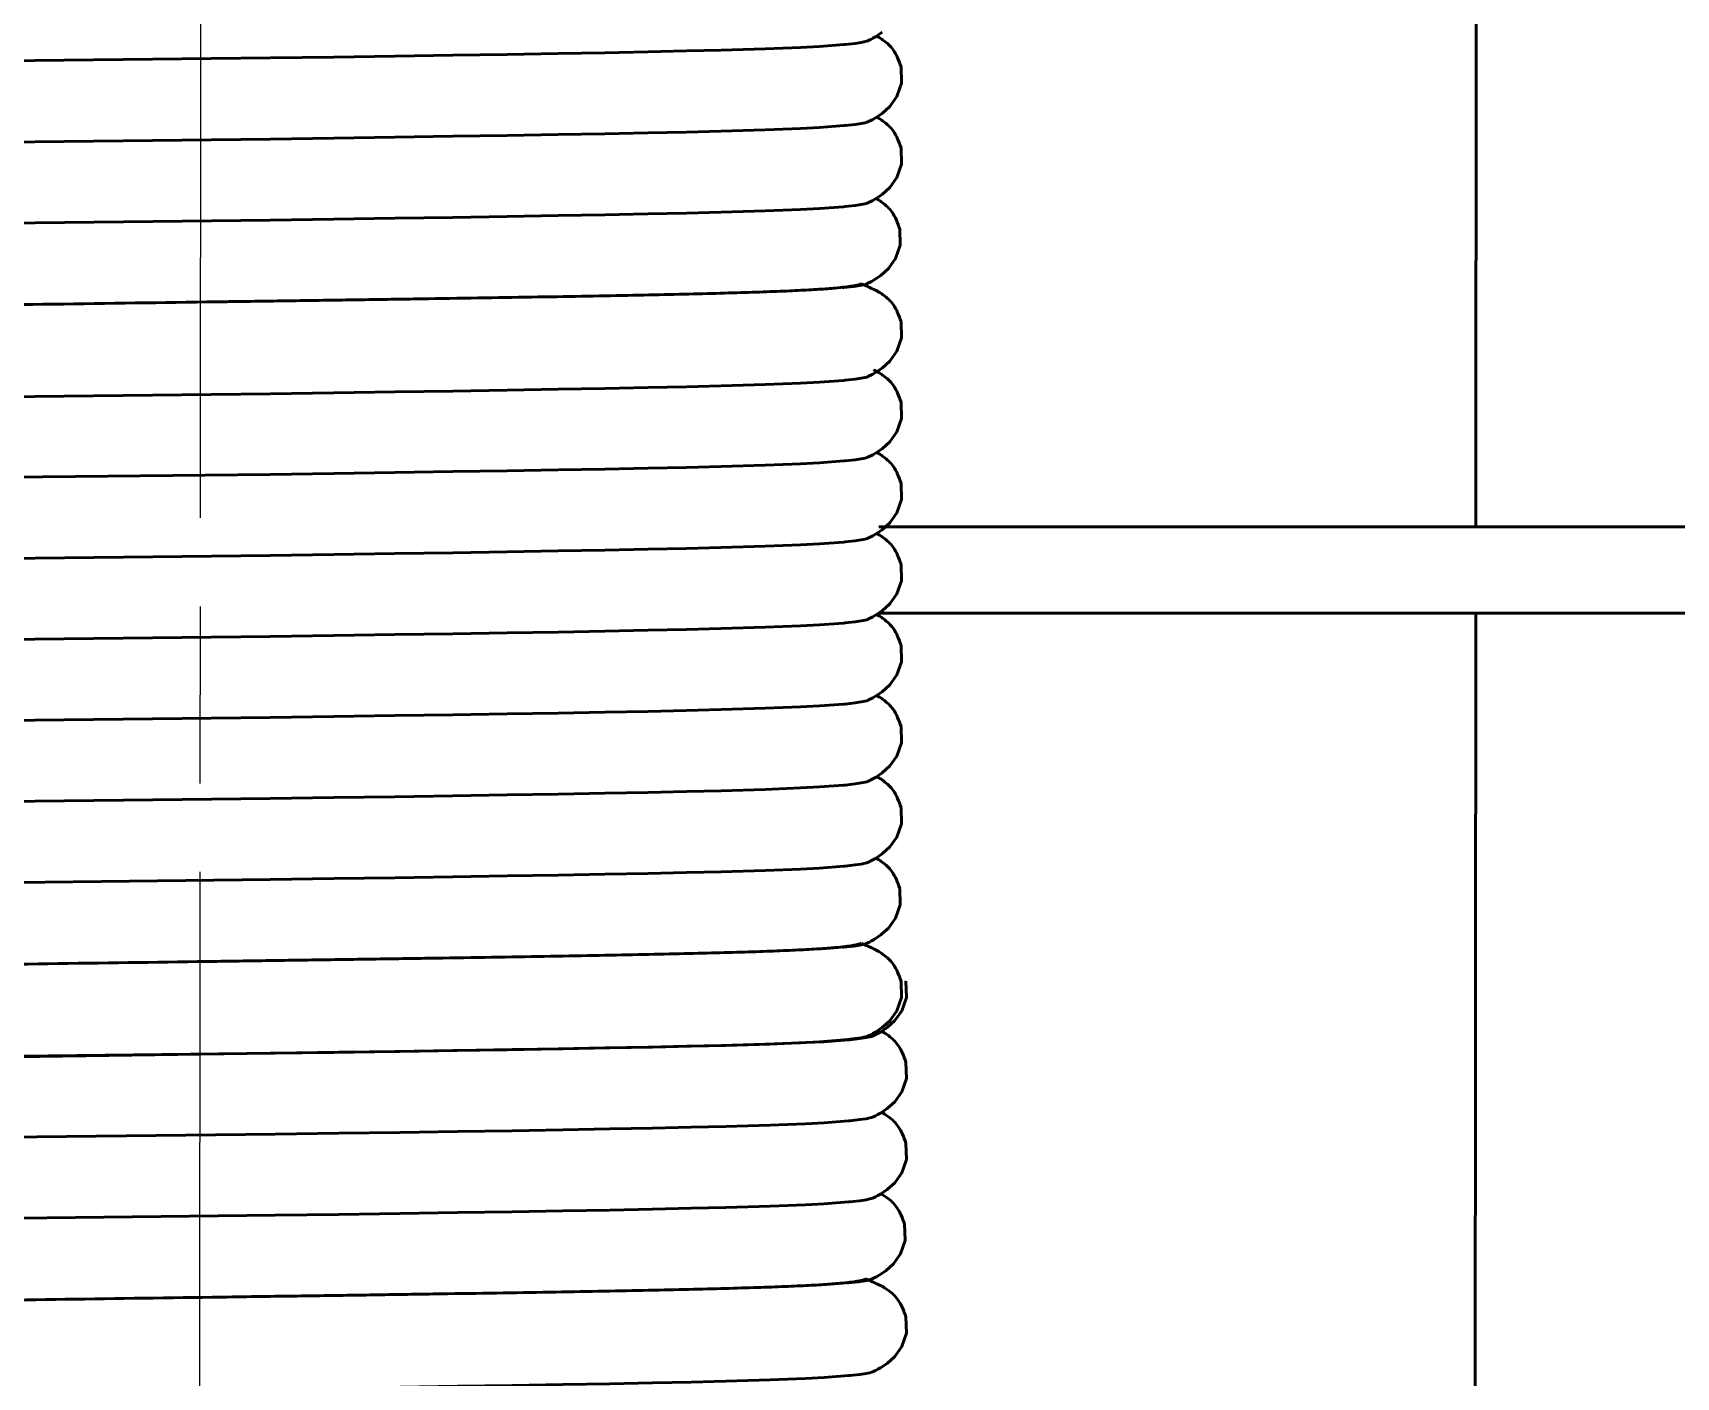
# Model space of a CAD drawing. Header units: millimetres. Extents: x 32504 to 36677, y 41990 to 42879.
# Drawn here: x 32775.73 to 32803.57, y 42152.99 to 42175.77 of the extents above; entities that cross this region are included whole.
import ezdxf

# ---------------------------------------------------------------- set-up
doc = ezdxf.new("R2010")
doc.units = ezdxf.units.MM
doc.linetypes.add('AM_ISO08W050', pattern=[18, 12, -1.5, 3, -1.5])
doc.layers.add('Duong_tam', color=4, linetype='AM_ISO08W050', lineweight=25)
doc.layers.add('Net_dam', color=7, linetype='Continuous', lineweight=50)

msp = doc.modelspace()

# ---------------------------------------------------------------- linework, layer by layer
at = {"layer": 'Duong_tam'}
msp.add_line((32778.5455, 42131.5486), (32778.6165, 42222.6386), dxfattribs=at)
at = {"layer": 'Net_dam'}
for p, q in [((32800.1855, 42183.4328), (32800.1772, 42167.3963)), ((32790.0675, 42167.3963), (32871.6829, 42167.3963)), ((32790.0675, 42165.9357), (32871.6829, 42165.9357)), ((32800.1765, 42165.9357), (32800.1665, 42146.6025))]:
    msp.add_line(p, q, dxfattribs=at)
at = {"layer": 'Net_dam', "flags": 128}
for points in [[(32768.2868, 42175.2096), (32779.7557, 42175.3397), (32780.8333, 42175.3553), (32781.8667, 42175.3706), (32782.8479, 42175.3855), (32783.7709, 42175.4002), (32784.6311, 42175.4148), (32785.4253, 42175.4292), (32786.1507, 42175.4435), (32786.8062, 42175.458), (32787.3918, 42175.4725), (32788.1411, 42175.495), (32788.7396, 42175.5186), (32789.0588, 42175.5352), (32789.471, 42175.566)], [(32789.471, 42175.566), (32789.4925, 42175.5679), (32789.6614, 42175.5873), (32789.7679, 42175.6035), (32789.8318, 42175.6161), (32789.8606, 42175.6232), (32789.8774, 42175.6282), (32789.8801, 42175.6291), (32789.8812, 42175.6294), (32789.8821, 42175.6298), (32789.8823, 42175.6299), (32789.8825, 42175.63), (32789.8827, 42175.6301), (32789.8828, 42175.6301), (32789.8829, 42175.6301), (32789.883, 42175.6302), (32789.8831, 42175.6302), (32789.8833, 42175.6303), (32789.8836, 42175.6304), (32789.8841, 42175.6307), (32789.8844, 42175.6309), (32789.8844, 42175.6314), (32789.8818, 42175.6314), (32789.8798, 42175.6313), (32789.8811, 42175.6322), (32789.8852, 42175.6342), (32789.8883, 42175.6356), (32789.892, 42175.6373), (32789.8965, 42175.6394), (32789.9016, 42175.6417), (32789.9138, 42175.6474), (32789.9285, 42175.6544), (32789.9654, 42175.673), (32790.0112, 42175.6983), (32790.1239, 42175.7741)], [(32789.471, 42174.193), (32789.4925, 42174.1949), (32789.6614, 42174.2143), (32789.7679, 42174.2304), (32789.8318, 42174.2431), (32789.8606, 42174.2502), (32789.8774, 42174.2551), (32789.8801, 42174.256), (32789.8812, 42174.2564), (32789.8821, 42174.2568), (32789.8823, 42174.2568), (32789.8825, 42174.2569), (32789.8827, 42174.257), (32789.8828, 42174.257), (32789.8829, 42174.2571), (32789.883, 42174.2571), (32789.8831, 42174.2572), (32789.8833, 42174.2572), (32789.8836, 42174.2574), (32789.8841, 42174.2576), (32789.8844, 42174.2578), (32789.8844, 42174.2584), (32789.8818, 42174.2583), (32789.8798, 42174.2582), (32789.8811, 42174.2591), (32789.8852, 42174.2611), (32789.8883, 42174.2626), (32789.892, 42174.2643), (32789.8965, 42174.2663), (32789.9016, 42174.2687), (32789.9138, 42174.2743), (32789.9285, 42174.2814), (32789.9654, 42174.2999), (32790.0112, 42174.3253), (32790.1239, 42174.4011), (32790.2513, 42174.5187), (32790.3706, 42174.6871), (32790.4493, 42174.9115), (32790.4425, 42175.1891), (32790.4425, 42175.1891)], [(32768.2868, 42173.8365), (32779.7557, 42173.9667), (32780.8333, 42173.9823), (32781.8667, 42173.9975), (32782.8479, 42174.0125), (32783.7709, 42174.0272), (32784.6311, 42174.0417), (32785.4253, 42174.0561), (32786.1507, 42174.0705), (32786.8062, 42174.0849), (32787.3918, 42174.0995), (32788.1411, 42174.1219), (32788.7396, 42174.1455), (32789.0588, 42174.1621), (32789.471, 42174.193)], [(32789.471, 42172.8199), (32789.4925, 42172.8218), (32789.6614, 42172.8412), (32789.7679, 42172.8574), (32789.8318, 42172.87), (32789.8606, 42172.8771), (32789.8774, 42172.8821), (32789.8801, 42172.883), (32789.8812, 42172.8834), (32789.8821, 42172.8837), (32789.8823, 42172.8838), (32789.8825, 42172.8839), (32789.8827, 42172.884), (32789.8828, 42172.884), (32789.8829, 42172.884), (32789.883, 42172.8841), (32789.8831, 42172.8841), (32789.8833, 42172.8842), (32789.8836, 42172.8843), (32789.8841, 42172.8846), (32789.8844, 42172.8848), (32789.8844, 42172.8853), (32789.8818, 42172.8853), (32789.8798, 42172.8852), (32789.8811, 42172.8861), (32789.8852, 42172.8881), (32789.8883, 42172.8895), (32789.892, 42172.8913), (32789.8965, 42172.8933), (32789.9016, 42172.8956), (32789.9138, 42172.9013), (32789.9285, 42172.9083), (32789.9654, 42172.9269), (32790.0112, 42172.9522), (32790.1239, 42173.0281), (32790.2513, 42173.1456), (32790.3706, 42173.314), (32790.4493, 42173.5385), (32790.4425, 42173.8161), (32790.4425, 42173.8161)], [(32768.3083, 42172.4616), (32779.7557, 42172.5937), (32780.8333, 42172.6092), (32781.8667, 42172.6245), (32782.8479, 42172.6394), (32783.7709, 42172.6541), (32784.6311, 42172.6687), (32785.4253, 42172.6831), (32786.1507, 42172.6974), (32786.8062, 42172.7119), (32787.3918, 42172.7264), (32788.1411, 42172.7489), (32788.7396, 42172.7725), (32789.0588, 42172.7891), (32789.471, 42172.8199)], [(32789.4485, 42171.4469), (32789.47, 42171.4488), (32789.6388, 42171.4682), (32789.7454, 42171.4843), (32789.8093, 42171.497), (32789.8381, 42171.5041), (32789.8549, 42171.509), (32789.8576, 42171.5099), (32789.8586, 42171.5103), (32789.8596, 42171.5107), (32789.8598, 42171.5107), (32789.86, 42171.5108), (32789.8602, 42171.5109), (32789.8603, 42171.5109), (32789.8604, 42171.511), (32789.8605, 42171.511), (32789.8606, 42171.5111), (32789.8607, 42171.5111), (32789.861, 42171.5113), (32789.8616, 42171.5115), (32789.8619, 42171.5118), (32789.8619, 42171.5123), (32789.8593, 42171.5122), (32789.8573, 42171.5121), (32789.8586, 42171.513), (32789.8627, 42171.515), (32789.8658, 42171.5165), (32789.8695, 42171.5182), (32789.8739, 42171.5202), (32789.8791, 42171.5226), (32789.8912, 42171.5282), (32789.906, 42171.5353), (32789.9429, 42171.5538), (32789.9886, 42171.5792), (32790.1014, 42171.655), (32790.2288, 42171.7726), (32790.3481, 42171.941), (32790.4268, 42172.1654), (32790.42, 42172.443), (32790.42, 42172.443)], [(32789.471, 42169.877), (32789.4925, 42169.8789), (32789.6614, 42169.8983), (32789.7679, 42169.9145), (32789.8318, 42169.9272), (32789.8606, 42169.9342), (32789.8774, 42169.9392), (32789.8801, 42169.9401), (32789.8812, 42169.9405), (32789.8821, 42169.9408), (32789.8823, 42169.9409), (32789.8825, 42169.941), (32789.8827, 42169.9411), (32789.8828, 42169.9411), (32789.8829, 42169.9411), (32789.883, 42169.9412), (32789.8831, 42169.9412), (32789.8833, 42169.9413), (32789.8836, 42169.9414), (32789.8841, 42169.9417), (32789.8844, 42169.9419), (32789.8844, 42169.9424), (32789.8818, 42169.9424), (32789.8798, 42169.9423), (32789.8811, 42169.9432), (32789.8852, 42169.9452), (32789.8883, 42169.9466), (32789.892, 42169.9484), (32789.8965, 42169.9504), (32789.9016, 42169.9528), (32789.9138, 42169.9584), (32789.9285, 42169.9654), (32789.9654, 42169.984), (32790.0112, 42170.0094), (32790.1239, 42170.0852), (32790.2513, 42170.2027), (32790.3706, 42170.3711), (32790.4493, 42170.5956), (32790.4425, 42170.8732), (32790.4425, 42170.8732)], [(32768.2868, 42169.5206), (32779.7557, 42169.6508), (32780.8333, 42169.6663), (32781.8667, 42169.6816), (32782.8479, 42169.6965), (32783.7709, 42169.7113), (32784.6311, 42169.7258), (32785.4253, 42169.7402), (32786.1507, 42169.7546), (32786.8062, 42169.769), (32787.3918, 42169.7836), (32788.1411, 42169.806), (32788.7396, 42169.8296), (32789.0588, 42169.8462), (32789.471, 42169.877)], [(32789.471, 42168.5116), (32789.4925, 42168.5135), (32789.6614, 42168.5329), (32789.7679, 42168.549), (32789.8318, 42168.5617), (32789.8606, 42168.5688), (32789.8774, 42168.5737), (32789.8801, 42168.5746), (32789.8812, 42168.575), (32789.8821, 42168.5754), (32789.8823, 42168.5755), (32789.8825, 42168.5755), (32789.8827, 42168.5756), (32789.8828, 42168.5757), (32789.8829, 42168.5757), (32789.883, 42168.5757), (32789.8831, 42168.5758), (32789.8833, 42168.5758), (32789.8836, 42168.576), (32789.8841, 42168.5762), (32789.8844, 42168.5765), (32789.8844, 42168.577), (32789.8818, 42168.577), (32789.8798, 42168.5768), (32789.8811, 42168.5777), (32789.8852, 42168.5797), (32789.8883, 42168.5812), (32789.892, 42168.5829), (32789.8965, 42168.585), (32789.9016, 42168.5873), (32789.9138, 42168.593), (32789.9285, 42168.6), (32789.9654, 42168.6185), (32790.0112, 42168.6439), (32790.1239, 42168.7197), (32790.2513, 42168.8373), (32790.3706, 42169.0057), (32790.4493, 42169.2301), (32790.4425, 42169.5077), (32790.4425, 42169.5077)], [(32768.2024, 42168.1649), (32779.7557, 42168.2853), (32780.8333, 42168.3009), (32781.8667, 42168.3161), (32782.8479, 42168.3311), (32783.7709, 42168.3458), (32784.6311, 42168.3603), (32785.4253, 42168.3747), (32786.1507, 42168.3891), (32786.8062, 42168.4035), (32787.3918, 42168.4181), (32788.1411, 42168.4406), (32788.7396, 42168.4641), (32789.0588, 42168.4808), (32789.471, 42168.5116)], [(32789.471, 42167.1385), (32789.4925, 42167.1404), (32789.6614, 42167.1598), (32789.7679, 42167.176), (32789.8318, 42167.1887), (32789.8606, 42167.1957), (32789.8774, 42167.2007), (32789.8801, 42167.2016), (32789.8812, 42167.202), (32789.8821, 42167.2023), (32789.8823, 42167.2024), (32789.8825, 42167.2025), (32789.8827, 42167.2026), (32789.8828, 42167.2026), (32789.8829, 42167.2026), (32789.883, 42167.2027), (32789.8831, 42167.2027), (32789.8833, 42167.2028), (32789.8836, 42167.2029), (32789.8841, 42167.2032), (32789.8844, 42167.2034), (32789.8844, 42167.2039), (32789.8818, 42167.2039), (32789.8798, 42167.2038), (32789.8811, 42167.2047), (32789.8852, 42167.2067), (32789.8883, 42167.2081), (32789.892, 42167.2099), (32789.8965, 42167.2119), (32789.9016, 42167.2143), (32789.9138, 42167.2199), (32789.9285, 42167.2269), (32789.9654, 42167.2455), (32790.0112, 42167.2709), (32790.1239, 42167.3467), (32790.2513, 42167.4642), (32790.3706, 42167.6326), (32790.4493, 42167.8571), (32790.4425, 42168.1347), (32790.4425, 42168.1347)], [(32768.3083, 42166.7802), (32779.7557, 42166.9123), (32780.8333, 42166.9278), (32781.8667, 42166.9431), (32782.8479, 42166.958), (32783.7709, 42166.9728), (32784.6311, 42166.9873), (32785.4253, 42167.0017), (32786.1507, 42167.0161), (32786.8062, 42167.0305), (32787.3918, 42167.0451), (32788.1411, 42167.0675), (32788.7396, 42167.0911), (32789.0588, 42167.1077), (32789.471, 42167.1385)], [(32789.471, 42165.7655), (32789.4925, 42165.7674), (32789.6614, 42165.7868), (32789.7679, 42165.8029), (32789.8318, 42165.8156), (32789.8606, 42165.8227), (32789.8774, 42165.8276), (32789.8801, 42165.8285), (32789.8812, 42165.8289), (32789.8821, 42165.8293), (32789.8823, 42165.8294), (32789.8825, 42165.8294), (32789.8827, 42165.8295), (32789.8828, 42165.8296), (32789.8829, 42165.8296), (32789.883, 42165.8296), (32789.8831, 42165.8297), (32789.8833, 42165.8297), (32789.8836, 42165.8299), (32789.8841, 42165.8301), (32789.8844, 42165.8304), (32789.8844, 42165.8309), (32789.8818, 42165.8309), (32789.8798, 42165.8307), (32789.8811, 42165.8316), (32789.8852, 42165.8336), (32789.8883, 42165.8351), (32789.892, 42165.8368), (32789.8965, 42165.8389), (32789.9016, 42165.8412), (32789.9138, 42165.8469), (32789.9285, 42165.8539), (32789.9654, 42165.8724), (32790.0112, 42165.8978), (32790.1239, 42165.9736), (32790.2513, 42166.0912), (32790.3706, 42166.2596), (32790.4493, 42166.484), (32790.4425, 42166.7616), (32790.4425, 42166.7616)], [(32768.2868, 42165.4091), (32779.7557, 42165.5392), (32780.8333, 42165.5548), (32781.8667, 42165.57), (32782.8479, 42165.585), (32783.7709, 42165.5997), (32784.6311, 42165.6142), (32785.4253, 42165.6287), (32786.1507, 42165.643), (32786.8062, 42165.6574), (32787.3918, 42165.672), (32788.1411, 42165.6945), (32788.7396, 42165.7181), (32789.0588, 42165.7347), (32789.471, 42165.7655)], [(32789.471, 42164.3925), (32789.4925, 42164.3943), (32789.6614, 42164.4137), (32789.7679, 42164.4299), (32789.8318, 42164.4426), (32789.8606, 42164.4497), (32789.8774, 42164.4546), (32789.8801, 42164.4555), (32789.8812, 42164.4559), (32789.8821, 42164.4562), (32789.8823, 42164.4563), (32789.8825, 42164.4564), (32789.8827, 42164.4565), (32789.8828, 42164.4565), (32789.8829, 42164.4566), (32789.883, 42164.4566), (32789.8831, 42164.4566), (32789.8833, 42164.4567), (32789.8836, 42164.4568), (32789.8841, 42164.4571), (32789.8844, 42164.4573), (32789.8844, 42164.4578), (32789.8818, 42164.4578), (32789.8798, 42164.4577), (32789.8811, 42164.4586), (32789.8852, 42164.4606), (32789.8883, 42164.462), (32789.892, 42164.4638), (32789.8965, 42164.4658), (32789.9016, 42164.4682), (32789.9138, 42164.4738), (32789.9285, 42164.4808), (32789.9654, 42164.4994), (32790.0112, 42164.5248), (32790.1239, 42164.6006), (32790.2513, 42164.7181), (32790.3706, 42164.8865), (32790.4493, 42165.111), (32790.4425, 42165.3886), (32790.4425, 42165.3886)], [(32768.2868, 42164.036), (32779.7557, 42164.1662), (32780.8333, 42164.1817), (32781.8667, 42164.197), (32782.8479, 42164.2119), (32783.7709, 42164.2267), (32784.6311, 42164.2412), (32785.4253, 42164.2556), (32786.1507, 42164.27), (32786.8062, 42164.2844), (32787.3918, 42164.299), (32788.1411, 42164.3214), (32788.7396, 42164.345), (32789.0588, 42164.3616), (32789.471, 42164.3925)], [(32789.471, 42163.0194), (32789.4925, 42163.0213), (32789.6614, 42163.0407), (32789.7679, 42163.0569), (32789.8318, 42163.0695), (32789.8606, 42163.0766), (32789.8774, 42163.0815), (32789.8801, 42163.0824), (32789.8812, 42163.0828), (32789.8821, 42163.0832), (32789.8823, 42163.0833), (32789.8825, 42163.0833), (32789.8827, 42163.0834), (32789.8828, 42163.0835), (32789.8829, 42163.0835), (32789.883, 42163.0835), (32789.8831, 42163.0836), (32789.8833, 42163.0837), (32789.8836, 42163.0838), (32789.8841, 42163.0841), (32789.8844, 42163.0843), (32789.8844, 42163.0848), (32789.8818, 42163.0848), (32789.8798, 42163.0846), (32789.8811, 42163.0855), (32789.8852, 42163.0876), (32789.8883, 42163.089), (32789.892, 42163.0907), (32789.8965, 42163.0928), (32789.9016, 42163.0951), (32789.9138, 42163.1008), (32789.9285, 42163.1078), (32789.9654, 42163.1263), (32790.0112, 42163.1517), (32790.1239, 42163.2275), (32790.2513, 42163.3451), (32790.3706, 42163.5135), (32790.4493, 42163.7379), (32790.4425, 42164.0155), (32790.4425, 42164.0155)], [(32768.3083, 42162.6611), (32779.7557, 42162.7931), (32780.8333, 42162.8087), (32781.8667, 42162.8239), (32782.8479, 42162.8389), (32783.7709, 42162.8536), (32784.6311, 42162.8682), (32785.4253, 42162.8826), (32786.1507, 42162.8969), (32786.8062, 42162.9113), (32787.3918, 42162.9259), (32788.1411, 42162.9484), (32788.7396, 42162.972), (32789.0588, 42162.9886), (32789.471, 42163.0194)], [(32789.471, 42161.6464), (32789.4925, 42161.6482), (32789.6614, 42161.6676), (32789.7679, 42161.6838), (32789.8318, 42161.6965), (32789.8606, 42161.7036), (32789.8774, 42161.7085), (32789.8801, 42161.7094), (32789.8812, 42161.7098), (32789.8821, 42161.7101), (32789.8823, 42161.7102), (32789.8825, 42161.7103), (32789.8827, 42161.7104), (32789.8828, 42161.7104), (32789.8829, 42161.7105), (32789.883, 42161.7105), (32789.8831, 42161.7105), (32789.8833, 42161.7106), (32789.8836, 42161.7107), (32789.8841, 42161.711), (32789.8844, 42161.7112), (32789.8844, 42161.7118), (32789.8818, 42161.7117), (32789.8798, 42161.7116), (32789.8811, 42161.7125), (32789.8852, 42161.7145), (32789.8883, 42161.7159), (32789.892, 42161.7177), (32789.8965, 42161.7197), (32789.9016, 42161.7221), (32789.9138, 42161.7277), (32789.9285, 42161.7347), (32789.9654, 42161.7533), (32790.0112, 42161.7787), (32790.1239, 42161.8545), (32790.2513, 42161.972), (32790.3706, 42162.1405), (32790.4493, 42162.3649), (32790.4425, 42162.6425), (32790.4425, 42162.6425)], [(32768.3083, 42161.288), (32779.7557, 42161.4201), (32780.8333, 42161.4356), (32781.8667, 42161.4509), (32782.8479, 42161.4659), (32783.7709, 42161.4806), (32784.6311, 42161.4951), (32785.4253, 42161.5095), (32786.1507, 42161.5239), (32786.8062, 42161.5383), (32787.3918, 42161.5529), (32788.1411, 42161.5753), (32788.7396, 42161.5989), (32789.0588, 42161.6155), (32789.471, 42161.6464)], [(32789.4485, 42160.2733), (32789.47, 42160.2752), (32789.6388, 42160.2946), (32789.7454, 42160.3108), (32789.8093, 42160.3234), (32789.8381, 42160.3305), (32789.8549, 42160.3354), (32789.8576, 42160.3363), (32789.8586, 42160.3367), (32789.8596, 42160.3371), (32789.8598, 42160.3372), (32789.86, 42160.3373), (32789.8602, 42160.3373), (32789.8603, 42160.3374), (32789.8604, 42160.3374), (32789.8605, 42160.3375), (32789.8606, 42160.3375), (32789.8607, 42160.3376), (32789.861, 42160.3377), (32789.8616, 42160.338), (32789.8619, 42160.3382), (32789.8619, 42160.3387), (32789.8593, 42160.3387), (32789.8573, 42160.3385), (32789.8586, 42160.3394), (32789.8627, 42160.3415), (32789.8658, 42160.3429), (32789.8695, 42160.3446), (32789.8739, 42160.3467), (32789.8791, 42160.349), (32789.8912, 42160.3547), (32789.906, 42160.3617), (32789.9429, 42160.3803), (32789.9886, 42160.4056), (32790.1014, 42160.4814), (32790.2288, 42160.599), (32790.3481, 42160.7674), (32790.4268, 42160.9918), (32790.42, 42161.2694), (32790.42, 42161.2694)], [(32789.471, 42158.7035), (32789.4925, 42158.7054), (32789.6614, 42158.7248), (32789.7679, 42158.7409), (32789.8318, 42158.7536), (32789.8606, 42158.7607), (32789.8774, 42158.7656), (32789.8801, 42158.7665), (32789.8812, 42158.7669), (32789.8821, 42158.7672), (32789.8823, 42158.7673), (32789.8825, 42158.7674), (32789.8827, 42158.7675), (32789.8828, 42158.7675), (32789.8829, 42158.7676), (32789.883, 42158.7676), (32789.8831, 42158.7676), (32789.8833, 42158.7677), (32789.8836, 42158.7679), (32789.8841, 42158.7681), (32789.8844, 42158.7683), (32789.8844, 42158.7689), (32789.8818, 42158.7688), (32789.8798, 42158.7687), (32789.8811, 42158.7696), (32789.8852, 42158.7716), (32789.8883, 42158.7731), (32789.892, 42158.7748), (32789.8965, 42158.7768), (32789.9016, 42158.7792), (32789.9138, 42158.7848), (32789.9285, 42158.7919), (32789.9654, 42158.8104), (32790.0112, 42158.8358), (32790.1239, 42158.9116), (32790.2513, 42159.0291), (32790.3706, 42159.1976), (32790.4493, 42159.422), (32790.4425, 42159.6996), (32790.4425, 42159.6996)], [(32789.5531, 42158.7046), (32789.5747, 42158.7064), (32789.7435, 42158.7259), (32789.85, 42158.742), (32789.9139, 42158.7547), (32789.9427, 42158.7618), (32789.9596, 42158.7667), (32789.9622, 42158.7676), (32789.9633, 42158.768), (32789.9642, 42158.7683), (32789.9644, 42158.7684), (32789.9647, 42158.7685), (32789.9648, 42158.7686), (32789.9649, 42158.7686), (32789.965, 42158.7687), (32789.9651, 42158.7687), (32789.9652, 42158.7687), (32789.9654, 42158.7688), (32789.9657, 42158.769), (32789.9662, 42158.7692), (32789.9666, 42158.7694), (32789.9665, 42158.77), (32789.9639, 42158.7699), (32789.9619, 42158.7698), (32789.9632, 42158.7707), (32789.9673, 42158.7727), (32789.9704, 42158.7742), (32789.9742, 42158.7759), (32789.9786, 42158.7779), (32789.9837, 42158.7803), (32789.9959, 42158.7859), (32790.0106, 42158.793), (32790.0475, 42158.8115), (32790.0933, 42158.8369), (32790.206, 42158.9127), (32790.3334, 42159.0302), (32790.4527, 42159.1987), (32790.5314, 42159.4231), (32790.5246, 42159.7007), (32790.5246, 42159.7007)], [(32768.3083, 42158.3452), (32779.8378, 42158.4783), (32780.9155, 42158.4938), (32781.9488, 42158.5091), (32782.93, 42158.5241), (32783.853, 42158.5388), (32784.7132, 42158.5533), (32785.5074, 42158.5677), (32786.2329, 42158.5821), (32786.8883, 42158.5965), (32787.4739, 42158.6111), (32788.2233, 42158.6335), (32788.8218, 42158.6571), (32789.1409, 42158.6737), (32789.5531, 42158.7046)], [(32768.419, 42158.3154), (32779.7557, 42158.4772), (32780.8333, 42158.4928), (32781.8667, 42158.508), (32782.8479, 42158.523), (32783.7709, 42158.5377), (32784.6311, 42158.5522), (32785.4253, 42158.5666), (32786.1507, 42158.581), (32786.8062, 42158.5954), (32787.3918, 42158.61), (32788.1411, 42158.6324), (32788.7396, 42158.656), (32789.0588, 42158.6726), (32789.471, 42158.7035)], [(32789.5531, 42157.3315), (32789.5747, 42157.3334), (32789.7435, 42157.3528), (32789.85, 42157.369), (32789.9139, 42157.3816), (32789.9427, 42157.3887), (32789.9596, 42157.3937), (32789.9622, 42157.3945), (32789.9633, 42157.3949), (32789.9642, 42157.3953), (32789.9644, 42157.3954), (32789.9647, 42157.3955), (32789.9648, 42157.3955), (32789.9649, 42157.3956), (32789.965, 42157.3956), (32789.9651, 42157.3957), (32789.9652, 42157.3957), (32789.9654, 42157.3958), (32789.9657, 42157.3959), (32789.9662, 42157.3962), (32789.9666, 42157.3964), (32789.9665, 42157.3969), (32789.9639, 42157.3969), (32789.9619, 42157.3968), (32789.9632, 42157.3977), (32789.9673, 42157.3997), (32789.9704, 42157.4011), (32789.9742, 42157.4028), (32789.9786, 42157.4049), (32789.9837, 42157.4072), (32789.9959, 42157.4129), (32790.0106, 42157.4199), (32790.0475, 42157.4385), (32790.0933, 42157.4638), (32790.206, 42157.5396), (32790.3334, 42157.6572), (32790.4527, 42157.8256), (32790.5314, 42158.05), (32790.5246, 42158.3277), (32790.5246, 42158.3277)], [(32768.2154, 42156.9741), (32779.8378, 42157.1052), (32780.9155, 42157.1208), (32781.9488, 42157.136), (32782.93, 42157.151), (32783.853, 42157.1657), (32784.7132, 42157.1803), (32785.5074, 42157.1947), (32786.2329, 42157.209), (32786.8883, 42157.2234), (32787.4739, 42157.238), (32788.2233, 42157.2605), (32788.8218, 42157.2841), (32789.1409, 42157.3007), (32789.5531, 42157.3315)], [(32789.5531, 42155.9585), (32789.5747, 42155.9604), (32789.7435, 42155.9798), (32789.85, 42155.9959), (32789.9139, 42156.0086), (32789.9427, 42156.0157), (32789.9596, 42156.0206), (32789.9622, 42156.0215), (32789.9633, 42156.0219), (32789.9642, 42156.0222), (32789.9644, 42156.0223), (32789.9647, 42156.0224), (32789.9648, 42156.0225), (32789.9649, 42156.0225), (32789.965, 42156.0226), (32789.9651, 42156.0226), (32789.9652, 42156.0226), (32789.9654, 42156.0227), (32789.9657, 42156.0229), (32789.9662, 42156.0231), (32789.9666, 42156.0233), (32789.9665, 42156.0239), (32789.9639, 42156.0238), (32789.9619, 42156.0237), (32789.9632, 42156.0246), (32789.9673, 42156.0266), (32789.9704, 42156.0281), (32789.9742, 42156.0298), (32789.9786, 42156.0318), (32789.9837, 42156.0342), (32789.9959, 42156.0398), (32790.0106, 42156.0469), (32790.0475, 42156.0654), (32790.0933, 42156.0908), (32790.206, 42156.1666), (32790.3334, 42156.2841), (32790.4527, 42156.4526), (32790.5314, 42156.677), (32790.5246, 42156.9546), (32790.5246, 42156.9546)], [(32768.2262, 42155.6002), (32779.8378, 42155.7322), (32780.9155, 42155.7478), (32781.9488, 42155.763), (32782.93, 42155.778), (32783.853, 42155.7927), (32784.7132, 42155.8072), (32785.5074, 42155.8216), (32786.2329, 42155.836), (32786.8883, 42155.8504), (32787.4739, 42155.865), (32788.2233, 42155.8874), (32788.8218, 42155.911), (32789.1409, 42155.9276), (32789.5531, 42155.9585)], [(32789.5306, 42154.5854), (32789.5522, 42154.5873), (32789.721, 42154.6067), (32789.8275, 42154.6229), (32789.8914, 42154.6355), (32789.9202, 42154.6426), (32789.937, 42154.6476), (32789.9397, 42154.6484), (32789.9408, 42154.6488), (32789.9417, 42154.6492), (32789.9419, 42154.6493), (32789.9421, 42154.6494), (32789.9423, 42154.6494), (32789.9424, 42154.6495), (32789.9425, 42154.6495), (32789.9426, 42154.6496), (32789.9427, 42154.6496), (32789.9429, 42154.6497), (32789.9432, 42154.6498), (32789.9437, 42154.6501), (32789.944, 42154.6503), (32789.944, 42154.6508), (32789.9414, 42154.6508), (32789.9394, 42154.6507), (32789.9407, 42154.6516), (32789.9448, 42154.6536), (32789.9479, 42154.655), (32789.9516, 42154.6567), (32789.9561, 42154.6588), (32789.9612, 42154.6611), (32789.9734, 42154.6668), (32789.9881, 42154.6738), (32790.025, 42154.6924), (32790.0708, 42154.7177), (32790.1835, 42154.7935), (32790.3109, 42154.9111), (32790.4302, 42155.0795), (32790.5089, 42155.3039), (32790.5021, 42155.5816), (32790.5021, 42155.5816)], [(32789.5531, 42153.0156), (32789.5747, 42153.0175), (32789.7435, 42153.0369), (32789.85, 42153.053), (32789.9139, 42153.0657), (32789.9427, 42153.0728), (32789.9596, 42153.0777), (32789.9622, 42153.0786), (32789.9633, 42153.079), (32789.9642, 42153.0794), (32789.9644, 42153.0794), (32789.9647, 42153.0795), (32789.9648, 42153.0796), (32789.9649, 42153.0796), (32789.965, 42153.0797), (32789.9651, 42153.0797), (32789.9652, 42153.0798), (32789.9654, 42153.0798), (32789.9657, 42153.08), (32789.9662, 42153.0802), (32789.9666, 42153.0805), (32789.9665, 42153.081), (32789.9639, 42153.0809), (32789.9619, 42153.0808), (32789.9632, 42153.0817), (32789.9673, 42153.0837), (32789.9704, 42153.0852), (32789.9742, 42153.0869), (32789.9786, 42153.0889), (32789.9837, 42153.0913), (32789.9959, 42153.097), (32790.0106, 42153.104), (32790.0475, 42153.1225), (32790.0933, 42153.1479), (32790.206, 42153.2237), (32790.3334, 42153.3413), (32790.4527, 42153.5097), (32790.5314, 42153.7341), (32790.5246, 42154.0117), (32790.5246, 42154.0117)], [(32776.9102, 42152.7475), (32779.8378, 42152.7893), (32780.9155, 42152.8049), (32781.9488, 42152.8201), (32782.93, 42152.8351), (32783.853, 42152.8498), (32784.7132, 42152.8643), (32785.5074, 42152.8787), (32786.2329, 42152.8931), (32786.8883, 42152.9075), (32787.4739, 42152.9221), (32788.2233, 42152.9445), (32788.8218, 42152.9681), (32789.1409, 42152.9847), (32789.5531, 42153.0156)]]:
    msp.add_lwpolyline(points, dxfattribs=at)
at = {"layer": 'Net_dam'}
for points, knots in [([(32790.4425, 42175.1891), (32790.4055, 42175.2907), (32790.3423, 42175.4641), (32790.1882, 42175.6089), (32790.0876, 42175.6775), (32790.0472, 42175.7007), (32790.0295, 42175.7101), (32790.029, 42175.7103)], [0, 0, 0, 0, 0.4394444, 0.74969459, 0.85531865, 0.92645552, 0.92828424, 0.92828424, 0.92828424, 0.92828424]), ([(32790.4425, 42173.8161), (32790.4055, 42173.9177), (32790.3423, 42174.091), (32790.1882, 42174.2359), (32790.0876, 42174.3045), (32790.0472, 42174.3277), (32790.0295, 42174.3371), (32790.029, 42174.3373)], [0, 0, 0, 0, 0.4394444, 0.74969459, 0.85531865, 0.92645552, 0.92828424, 0.92828424, 0.92828424, 0.92828424]), ([(32790.42, 42172.443), (32790.3829, 42172.5446), (32790.3198, 42172.718), (32790.1656, 42172.8628), (32790.0683, 42172.9293), (32790.0321, 42172.9503), (32790.019, 42172.9575)], [0, 0, 0, 0, 0.4394444, 0.74969459, 0.85531865, 0.91090853, 0.91090853, 0.91090853, 0.91090853]), ([(32768.3309, 42171.0886), (32770.115, 42171.0861), (32771.7926, 42171.1091), (32773.4514, 42171.1321), (32775.3318, 42171.1582), (32777.1879, 42171.1843), (32779.0193, 42171.2104), (32779.1316, 42171.212), (32779.5903, 42171.2186), (32780.3983, 42171.2301), (32781.4289, 42171.2452), (32782.434, 42171.2602), (32783.3928, 42171.2752), (32784.2935, 42171.29), (32785.1318, 42171.3047), (32785.9036, 42171.3195), (32786.6062, 42171.3344), (32787.2385, 42171.3498), (32787.7996, 42171.3657), (32788.2888, 42171.3825), (32788.7065, 42171.4004), (32789.0546, 42171.4197), (32789.3125, 42171.4391), (32789.4955, 42171.4579), (32789.6152, 42171.4746), (32789.6939, 42171.4898), (32789.7413, 42171.5026), (32789.7633, 42171.5105), (32789.7721, 42171.5142)], [0.18805855, 0.18805855, 0.18805855, 0.18805855, 0.32845843, 0.32845843, 0.32845843, 0.48761044, 0.48761044, 0.48761044, 0.49737726, 0.52750102, 0.55826429, 0.58906394, 0.61933173, 0.64908091, 0.67832027, 0.70705882, 0.7353052, 0.7630597, 0.79031915, 0.81708168, 0.84335008, 0.8691262, 0.89440824, 0.91304577, 0.93041869, 0.94459975, 0.95552617, 0.96280578, 0.96280578, 0.96280578, 0.96280578]), ([(32790.4425, 42170.8732), (32790.4055, 42170.9748), (32790.3423, 42171.1481), (32790.1882, 42171.293), (32790.0876, 42171.3616), (32790.0425, 42171.3875), (32790.017, 42171.4007), (32790.0071, 42171.4056), (32790.0017, 42171.4083), (32789.9981, 42171.41), (32789.9953, 42171.4114), (32789.9942, 42171.4119), (32789.9926, 42171.4126), (32789.9912, 42171.4133), (32789.9904, 42171.4137), (32789.9895, 42171.4141), (32789.9886, 42171.4145), (32789.9877, 42171.4149), (32789.9864, 42171.4155), (32789.9852, 42171.4161), (32789.9845, 42171.4164), (32789.9843, 42171.4165), (32789.9843, 42171.4165), (32789.9843, 42171.4165), (32789.9843, 42171.4165), (32789.9135, 42171.4491), (32789.8428, 42171.4817), (32789.7721, 42171.5142)], [0, 0, 0, 0, 0.4394444, 0.7496946, 0.8553186, 0.9264555, 0.9493035, 0.9578166, 0.9646923, 0.9704451, 0.973173, 0.9801415, 0.9853764, 0.9868877, 0.988138, 0.9892295, 0.9903104, 0.9915325, 0.9930048, 0.9969197, 1, 1, 1, 1.0000017, 1.0000017, 1.0000017, 1.7918838, 1.7918838, 1.7918838, 1.7918838]), ([(32790.4425, 42169.5077), (32790.4055, 42169.6093), (32790.3423, 42169.7827), (32790.1882, 42169.9275), (32790.0876, 42169.9962), (32790.0425, 42170.022), (32790.017, 42170.0352), (32790.0071, 42170.0402), (32790.0017, 42170.0428), (32789.9981, 42170.0446), (32789.9953, 42170.0459), (32789.9942, 42170.0464), (32789.9926, 42170.0472), (32789.9912, 42170.0478), (32789.9904, 42170.0482), (32789.9895, 42170.0486), (32789.9886, 42170.0491), (32789.9877, 42170.0495), (32789.9864, 42170.0501), (32789.9852, 42170.0507), (32789.9845, 42170.0509), (32789.9843, 42170.0511), (32789.9843, 42170.0511), (32789.9843, 42170.0511), (32789.9843, 42170.0511)], [0, 0, 0, 0, 0.4394444, 0.7496946, 0.8553186, 0.9264555, 0.9493035, 0.9578166, 0.9646923, 0.9704451, 0.973173, 0.9801415, 0.9853764, 0.9868877, 0.988138, 0.9892295, 0.9903104, 0.9915325, 0.9930048, 0.9969197, 1, 1, 1, 1.0000017, 1.0000017, 1.0000017, 1.0000017]), ([(32790.4425, 42168.1347), (32790.4055, 42168.2363), (32790.3423, 42168.4096), (32790.1882, 42168.5545), (32790.0876, 42168.6231), (32790.0472, 42168.6463), (32790.0295, 42168.6557), (32790.029, 42168.6559)], [0, 0, 0, 0, 0.4394444, 0.74969459, 0.85531865, 0.92645552, 0.92828424, 0.92828424, 0.92828424, 0.92828424]), ([(32790.4425, 42166.7616), (32790.4055, 42166.8632), (32790.3423, 42167.0366), (32790.1882, 42167.1814), (32790.0876, 42167.2501), (32790.0472, 42167.2732), (32790.0295, 42167.2826), (32790.029, 42167.2829)], [0, 0, 0, 0, 0.4394444, 0.74969459, 0.85531865, 0.92645552, 0.92828424, 0.92828424, 0.92828424, 0.92828424]), ([(32790.4425, 42165.3886), (32790.4055, 42165.4902), (32790.3423, 42165.6635), (32790.1882, 42165.8084), (32790.0876, 42165.877), (32790.0472, 42165.9002), (32790.0295, 42165.9096), (32790.029, 42165.9098)], [0, 0, 0, 0, 0.4394444, 0.74969459, 0.85531865, 0.92645552, 0.92828424, 0.92828424, 0.92828424, 0.92828424]), ([(32790.4425, 42164.0155), (32790.4055, 42164.1171), (32790.3423, 42164.2905), (32790.1882, 42164.4353), (32790.0876, 42164.504), (32790.0472, 42164.5271), (32790.0295, 42164.5365), (32790.029, 42164.5368)], [0, 0, 0, 0, 0.4394444, 0.74969459, 0.85531865, 0.92645552, 0.92828424, 0.92828424, 0.92828424, 0.92828424]), ([(32790.4425, 42162.6425), (32790.4055, 42162.7441), (32790.3423, 42162.9174), (32790.1882, 42163.0623), (32790.0876, 42163.1309), (32790.0472, 42163.1541), (32790.0295, 42163.1635), (32790.029, 42163.1637)], [0, 0, 0, 0, 0.4394444, 0.74969459, 0.85531865, 0.92645552, 0.92828424, 0.92828424, 0.92828424, 0.92828424]), ([(32790.42, 42161.2694), (32790.3829, 42161.3711), (32790.3198, 42161.5444), (32790.1656, 42161.6892), (32790.0683, 42161.7557), (32790.0321, 42161.7767), (32790.019, 42161.7839)], [0, 0, 0, 0, 0.4394444, 0.74969459, 0.85531865, 0.91090853, 0.91090853, 0.91090853, 0.91090853]), ([(32768.3309, 42159.915), (32770.1081, 42159.9117), (32771.7838, 42159.935), (32773.4457, 42159.9582), (32775.2664, 42159.9836), (32777.0705, 42160.0091), (32778.8573, 42160.0345), (32779.0238, 42160.0369), (32779.5366, 42160.0442), (32780.3983, 42160.0566), (32781.4289, 42160.0716), (32782.434, 42160.0867), (32783.3928, 42160.1016), (32784.2935, 42160.1164), (32785.1318, 42160.1311), (32785.9036, 42160.1459), (32786.6062, 42160.1609), (32787.2385, 42160.1762), (32787.7996, 42160.1921), (32788.2888, 42160.2089), (32788.7065, 42160.2268), (32789.0546, 42160.2461), (32789.3125, 42160.2655), (32789.4955, 42160.2843), (32789.6152, 42160.301), (32789.6939, 42160.3162), (32789.7413, 42160.329), (32789.7633, 42160.337), (32789.7721, 42160.3406)], [0.18609822, 0.18609822, 0.18609822, 0.18609822, 0.32774022, 0.32774022, 0.32774022, 0.48292168, 0.48292168, 0.48292168, 0.49737726, 0.52750102, 0.55826429, 0.58906394, 0.61933173, 0.64908091, 0.67832027, 0.70705882, 0.7353052, 0.7630597, 0.79031915, 0.81708168, 0.84335008, 0.8691262, 0.89440824, 0.91304577, 0.93041869, 0.94459975, 0.95552617, 0.96280578, 0.96280578, 0.96280578, 0.96280578]), ([(32790.4425, 42159.6996), (32790.4055, 42159.8012), (32790.3423, 42159.9746), (32790.1882, 42160.1194), (32790.0876, 42160.188), (32790.0425, 42160.2139), (32790.017, 42160.2271), (32790.0071, 42160.232), (32790.0017, 42160.2347), (32789.9981, 42160.2365), (32789.9953, 42160.2378), (32789.9942, 42160.2383), (32789.9926, 42160.2391), (32789.9912, 42160.2397), (32789.9904, 42160.2401), (32789.9895, 42160.2405), (32789.9886, 42160.2409), (32789.9877, 42160.2414), (32789.9864, 42160.2419), (32789.9852, 42160.2425), (32789.9845, 42160.2428), (32789.9843, 42160.2429), (32789.9843, 42160.2429), (32789.9843, 42160.2429), (32789.9843, 42160.2429), (32789.9135, 42160.2755), (32789.8428, 42160.3081), (32789.7721, 42160.3406)], [0, 0, 0, 0, 0.4394444, 0.7496946, 0.8553186, 0.9264555, 0.9493035, 0.9578166, 0.9646923, 0.9704451, 0.973173, 0.9801415, 0.9853764, 0.9868877, 0.988138, 0.9892295, 0.9903104, 0.9915325, 0.9930048, 0.9969197, 1, 1, 1, 1.0000017, 1.0000017, 1.0000017, 1.7918838, 1.7918838, 1.7918838, 1.7918838]), ([(32790.5246, 42158.3277), (32790.4876, 42158.4293), (32790.4244, 42158.6026), (32790.2703, 42158.7474), (32790.1697, 42158.8161), (32790.1294, 42158.8392), (32790.1116, 42158.8487), (32790.1111, 42158.8489)], [0, 0, 0, 0, 0.4394444, 0.74969459, 0.85531865, 0.92645552, 0.92828424, 0.92828424, 0.92828424, 0.92828424]), ([(32790.5246, 42156.9546), (32790.4876, 42157.0562), (32790.4244, 42157.2296), (32790.2703, 42157.3744), (32790.1697, 42157.443), (32790.1294, 42157.4662), (32790.1116, 42157.4756), (32790.1111, 42157.4758)], [0, 0, 0, 0, 0.4394444, 0.74969459, 0.85531865, 0.92645552, 0.92828424, 0.92828424, 0.92828424, 0.92828424]), ([(32790.5021, 42155.5816), (32790.4651, 42155.6832), (32790.4019, 42155.8565), (32790.2478, 42156.0014), (32790.1504, 42156.0678), (32790.1143, 42156.0889), (32790.1011, 42156.0961)], [0, 0, 0, 0, 0.4394444, 0.74969459, 0.85531865, 0.91090853, 0.91090853, 0.91090853, 0.91090853]), ([(32768.2487, 42154.2271), (32770.1019, 42154.222), (32771.7766, 42154.2454), (32773.4427, 42154.2688), (32775.2302, 42154.294), (32777.0078, 42154.3191), (32778.7749, 42154.3443), (32778.9963, 42154.3474), (32779.5643, 42154.3555), (32780.4804, 42154.3687), (32781.5111, 42154.3837), (32782.5162, 42154.3988), (32783.4749, 42154.4137), (32784.3756, 42154.4285), (32785.2139, 42154.4432), (32785.9857, 42154.458), (32786.6884, 42154.473), (32787.3207, 42154.4883), (32787.8818, 42154.5043), (32788.371, 42154.521), (32788.7886, 42154.5389), (32789.1367, 42154.5582), (32789.3946, 42154.5776), (32789.5777, 42154.5964), (32789.6973, 42154.6131), (32789.7761, 42154.6283), (32789.8235, 42154.6411), (32789.8455, 42154.6491), (32789.8542, 42154.6528)], [0.18179185, 0.18179185, 0.18179185, 0.18179185, 0.32476826, 0.32476826, 0.32476826, 0.47815893, 0.47815893, 0.47815893, 0.49737726, 0.52750102, 0.55826429, 0.58906394, 0.61933173, 0.64908091, 0.67832027, 0.70705882, 0.7353052, 0.7630597, 0.79031915, 0.81708168, 0.84335008, 0.8691262, 0.89440824, 0.91304577, 0.93041869, 0.94459975, 0.95552617, 0.96280578, 0.96280578, 0.96280578, 0.96280578]), ([(32790.5246, 42154.0117), (32790.4876, 42154.1133), (32790.4244, 42154.2867), (32790.2703, 42154.4315), (32790.1697, 42154.5001), (32790.1246, 42154.526), (32790.0991, 42154.5392), (32790.0893, 42154.5442), (32790.0838, 42154.5468), (32790.0802, 42154.5486), (32790.0774, 42154.5499), (32790.0763, 42154.5504), (32790.0747, 42154.5512), (32790.0733, 42154.5518), (32790.0725, 42154.5522), (32790.0716, 42154.5526), (32790.0707, 42154.5531), (32790.0698, 42154.5535), (32790.0686, 42154.5541), (32790.0673, 42154.5546), (32790.0667, 42154.5549), (32790.0664, 42154.5551), (32790.0664, 42154.5551), (32790.0664, 42154.5551), (32790.0664, 42154.5551), (32789.9957, 42154.5876), (32789.9249, 42154.6202), (32789.8542, 42154.6528)], [0, 0, 0, 0, 0.4394444, 0.7496946, 0.8553186, 0.9264555, 0.9493035, 0.9578166, 0.9646923, 0.9704451, 0.973173, 0.9801415, 0.9853764, 0.9868877, 0.988138, 0.9892295, 0.9903104, 0.9915325, 0.9930048, 0.9969197, 1, 1, 1, 1.0000017, 1.0000017, 1.0000017, 1.7918838, 1.7918838, 1.7918838, 1.7918838])]:
    msp.add_open_spline(points, degree=3, knots=knots, dxfattribs=at)

doc.saveas('drawing.dxf')
